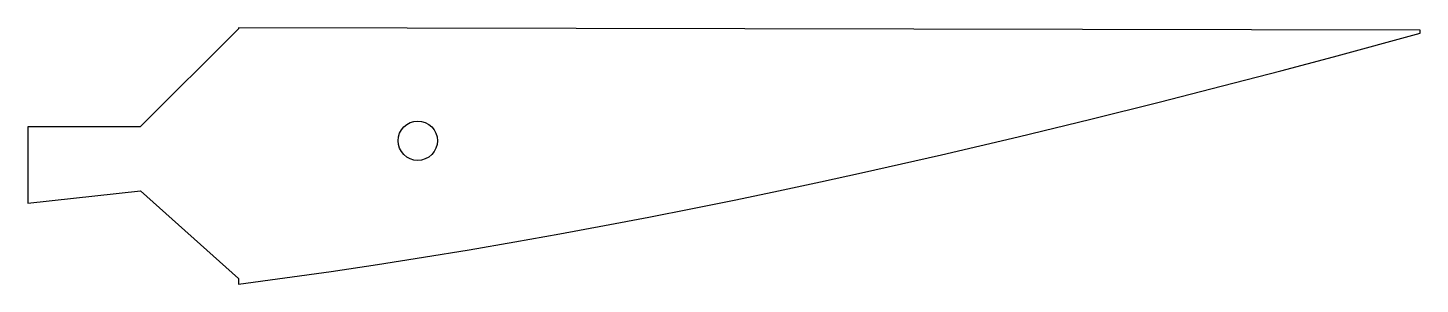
# Model space of a CAD drawing. Header units: millimetres. Extents: x 0 to 70.7, y 0 to 13.
import ezdxf

# ---------------------------------------------------------------- set-up
doc = ezdxf.new("R2010")
doc.units = ezdxf.units.MM

msp = doc.modelspace()

# ---------------------------------------------------------------- linework, layer by layer
for points in [[(5.727, 4.739), (10.693, 0.283), (10.692, 0), (13.051, 0.315), (15.405, 0.649), (17.752, 1.001), (20.089, 1.37), (22.414, 1.754), (24.724, 2.151), (27.016, 2.561), (29.287, 2.982), (31.536, 3.412), (33.759, 3.851), (35.953, 4.297), (38.116, 4.748), (40.245, 5.203), (42.338, 5.66), (46.403, 6.578), (50.29, 7.49), (53.978, 8.384), (57.444, 9.25), (60.667, 10.077), (63.626, 10.853), (66.3, 11.567), (70.705, 12.766), (70.7, 12.922), (10.706, 13.034), (10.706, 12.989), (5.7, 7.997), (0.003, 8.006), (0, 4.112)], [(20.802, 7.293), (20.783, 7.098), (20.726, 6.911), (20.633, 6.738), (20.509, 6.586), (20.357, 6.462), (20.184, 6.37), (19.997, 6.313), (19.802, 6.293), (19.607, 6.313), (19.419, 6.37), (19.246, 6.462), (19.095, 6.586), (18.97, 6.738), (18.878, 6.911), (18.821, 7.098), (18.802, 7.293), (18.821, 7.488), (18.878, 7.676), (18.97, 7.849), (19.095, 8), (19.246, 8.125), (19.419, 8.217), (19.607, 8.274), (19.802, 8.293), (19.997, 8.274), (20.184, 8.217), (20.357, 8.125), (20.509, 8), (20.633, 7.849), (20.726, 7.676), (20.783, 7.488)]]:
    msp.add_lwpolyline(points, close=True)

doc.saveas('drawing.dxf')
